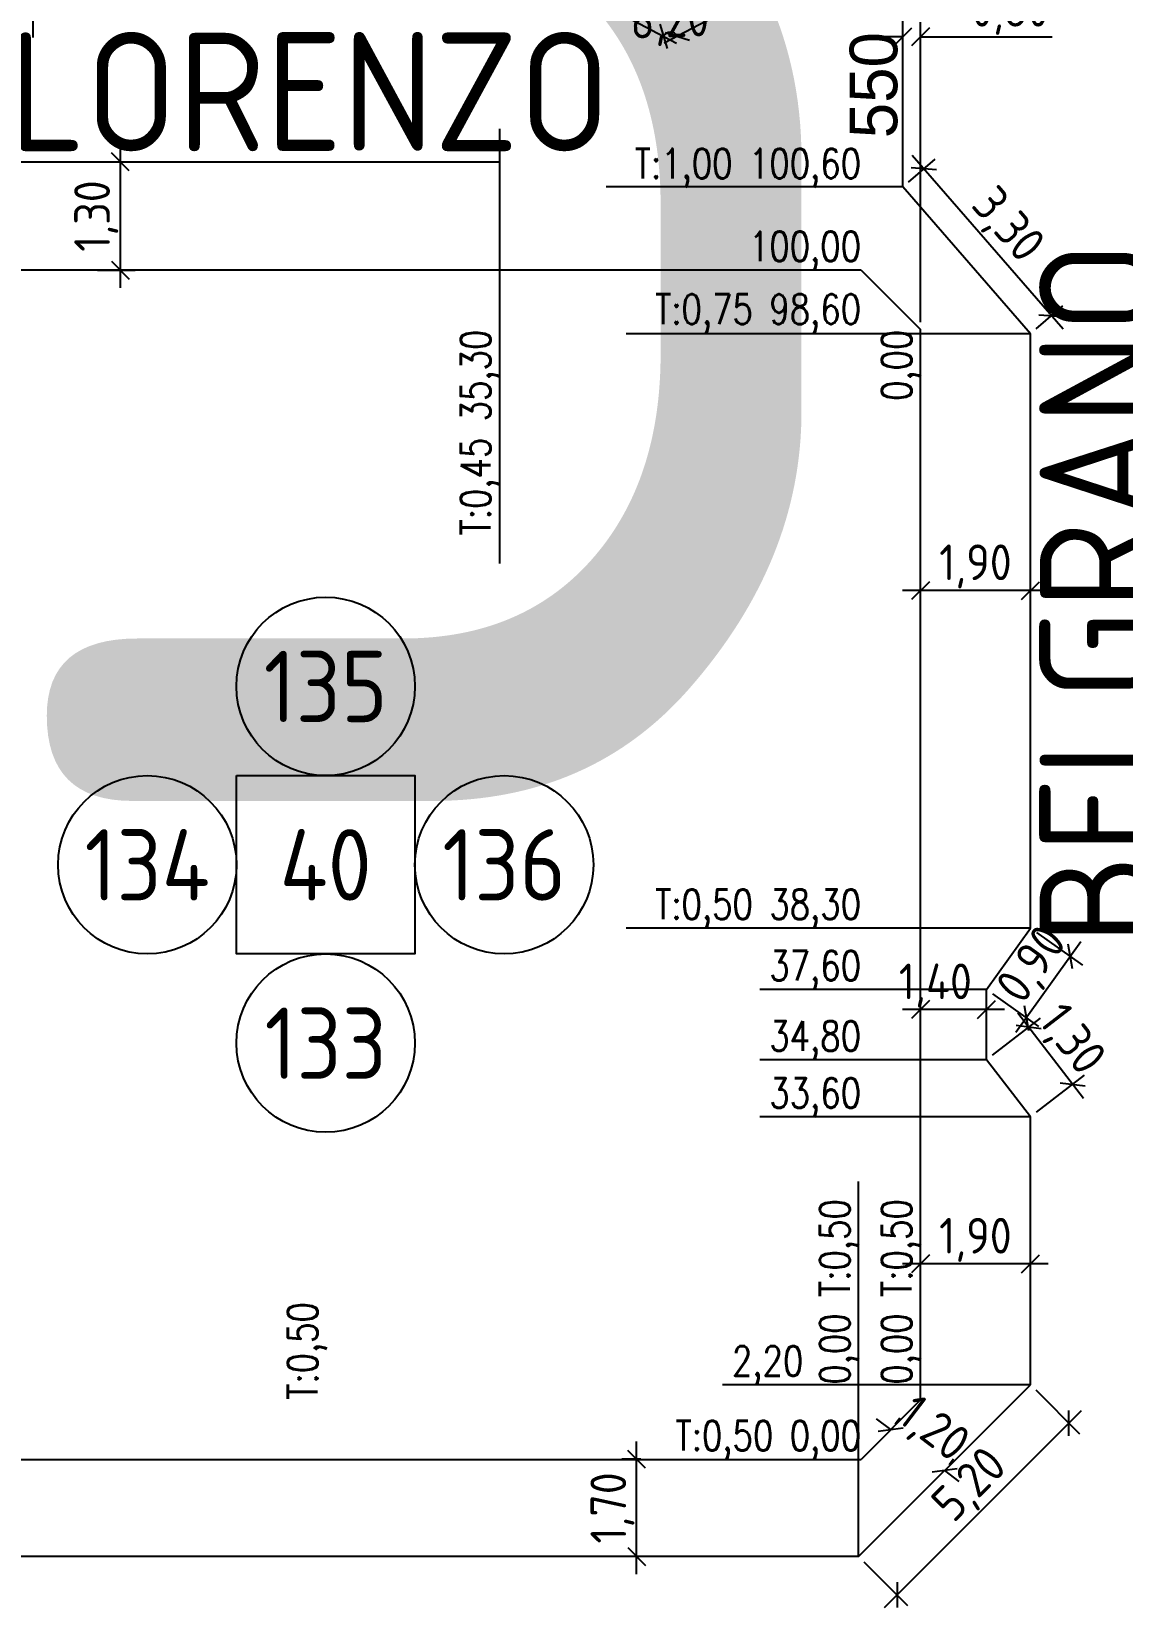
# Model space of a CAD drawing. Extents: x -48 to 13651, y -112 to 3468.
# Drawn here: x 1927.5 to 2019.2, y 1616.7 to 1749.2 of the extents above; entities that cross this region are included whole.
import ezdxf
from ezdxf.enums import TextEntityAlignment as Align

# ---------------------------------------------------------------- set-up
doc = ezdxf.new("R2010")
doc.units = 0
doc.header["$LTSCALE"] = 6
doc.header["$MEASUREMENT"] = 0
doc.linetypes.add('DOT2', pattern=[3.175, 0, -3.175])
doc.layers.get('0').update_dxf_attribs({"linetype": 'CONTINUOUS'})
doc.layers.get('DEFPOINTS').update_dxf_attribs({"linetype": 'CONTINUOUS'})
for name, color, linetype in [('50', 41, 'CONTINUOUS'), ('63', 171, 'CONTINUOUS'), ('CAS', 7, 'CONTINUOUS'), ('COTA', 2, 'CONTINUOUS'), ('MANZANAS', 7, 'CONTINUOUS'), ('NUMCASA', 12, 'CONTINUOUS'), ('NUMERO-CROQUIS', 13, 'CONTINUOUS'), ('NUMERO-MANZANA', 4, 'CONTINUOUS'), ('PROGRESIVA', 60, 'CONTINUOUS'), ('RADIO', 4, 'DOT2')]:
    doc.layers.add(name, color=color, linetype=linetype)
doc.layers.add('ATENCION', color=7, linetype='CONTINUOUS', plot=False)
doc.styles.add('ABADIMTCONDE', font='isocp.shx')
doc.styles.add('GEOSLAB703LTBT', font='isocp.shx', dxfattribs={"width": 0.9, "height": 8})
doc.styles.add('GOTHICE', font='GOTHICE.shx', dxfattribs={"height": 0.6})
doc.styles.add('ROMANS', font='romans.shx', dxfattribs={"width": 0.8, "height": 2.5})
doc.dimstyles.new('COTA02', dxfattribs={"dimtxt": 3, "dimasz": 1.5, "dimexe": 1.25, "dimexo": 0.625, "dimgap": 0.3, "dimtad": 1, "dimtoh": 1, "dimdsep": 46, "dimlunit": 6, "dimtxsty": 'ABADIMTCONDE', "dimblk1": 'OBLIQUE', "dimblk2": 'OBLIQUE', "dimsah": 1, "dimcen": 2.5, "dimdle": 1.5, "dimclrd": 60, "dimclre": 60, "dimclrt": 256, "dimadec": 0, "dimazin": 0, "dimtfac": 1, "dimtix": 1, "dimtofl": 0, "dimtmove": 0, "dimatfit": 0, "dimldrblk": 'OBLIQUE', "dimfxl": 1, "dimtolj": 1, "dimtzin": 0, "dimarcsym": 0})

# ---------------------------------------------------------------- blocks, each defined once
blk = doc.blocks.new('_OBLIQUE')
at = {"color": 0, "linetype": 'ByBlock'}
blk.add_line((-0.5, -0.5), (0.5, 0.5), dxfattribs=at)
blk = doc.blocks.new('*D477')
at = {"layer": 'COTA', "color": 60, "lineweight": -2, "transparency": 16777216}
for p, q in [((1977.04, 1750.71), (1981.73, 1748.23)), ((1985.38, 1750.71), (1980.69, 1748.23))]:
    blk.add_line(p, q, dxfattribs=at)
blk.add_arc((1981.21, 1748.5), 0.661, 27.8385, 152.1615, dxfattribs=at)
at = {"layer": 'DEFPOINTS', "color": 0, "transparency": 16777216}
for p in [(1976.49, 1751), (1985.93, 1751), (1980.98, 1749.12), (1981.21, 1748.5)]:
    blk.add_point(p, dxfattribs=at)
at = {"layer": 'COTA', "color": 60, "lineweight": -2, "transparency": 16777216, "xscale": 1.5, "yscale": 1.5, "zscale": 1.5}
for p, rotation in [((1980.62, 1748.81), 242.1614546530352), ((1981.79, 1748.81), 297.8385453469651)]:
    blk.add_blockref('_OBLIQUE', p, dxfattribs=dict(at, rotation=rotation))
at = {"layer": 'COTA', "transparency": 16777216, "insert": (1981.16, 1749.87), "char_height": 3, "attachment_point": 5, "rotation": 2.1237, "style": 'ABADIMTCONDE'}
blk.add_mtext('\\A1;8,20', dxfattribs=at)
blk = doc.blocks.new('*D570')
at = {"layer": 'COTA', "color": 60, "lineweight": -2, "transparency": 16777216}
for p, q in [((1999.73, 1631.65), (1998.54, 1632.55)), ((2000.11, 1632.14), (2000.49, 1632.64)), ((2004.63, 1628.7), (2005.01, 1629.2)), ((2004.25, 1628.2), (2005.45, 1627.29))]:
    blk.add_line(p, q, dxfattribs=at)
at = {"layer": 'DEFPOINTS', "color": 0, "transparency": 16777216}
for p in [(1999.73, 1631.65), (1999.73, 1631.65), (2004.25, 1628.2)]:
    blk.add_point(p, dxfattribs=at)
at = {"layer": 'COTA', "color": 60, "lineweight": -2, "transparency": 16777216, "xscale": 1.5, "yscale": 1.5, "zscale": 1.5}
for p, rotation in [((1999.73, 1631.65), 322.6974055541556), ((2004.25, 1628.2), 142.6974055541557)]:
    blk.add_blockref('_OBLIQUE', p, dxfattribs=dict(at, rotation=rotation))
at = {"layer": 'COTA', "transparency": 16777216, "insert": (2003.22, 1631.53), "char_height": 3, "attachment_point": 5, "rotation": 322.6974, "style": 'ABADIMTCONDE'}
blk.add_mtext('\\A1;1,20', dxfattribs=at)
blk = doc.blocks.new('*D571')
at = {"layer": 'COTA', "color": 60, "lineweight": -2, "transparency": 16777216}
for p, q in [((2011.92, 1634.98), (2015.59, 1631.3)), ((1999.2, 1616.69), (2015.77, 1633.25)), ((1997.47, 1620.54), (2001.15, 1616.86))]:
    blk.add_line(p, q, dxfattribs=at)
at = {"layer": 'DEFPOINTS', "color": 0, "transparency": 16777216}
for p in [(2011.47, 1635.42), (2014.71, 1632.19), (1997.03, 1620.98)]:
    blk.add_point(p, dxfattribs=at)
at = {"layer": 'COTA', "color": 60, "lineweight": -2, "transparency": 16777216, "xscale": 1.5, "yscale": 1.5, "zscale": 1.5}
for p, rotation in [((2014.71, 1632.19), 44.99175006476858), ((2000.26, 1617.75), 224.9917500647686)]:
    blk.add_blockref('_OBLIQUE', p, dxfattribs=dict(at, rotation=rotation))
at = {"layer": 'COTA', "transparency": 16777216, "insert": (2006.52, 1626.86), "char_height": 3, "attachment_point": 5, "rotation": 44.9918, "style": 'ABADIMTCONDE'}
blk.add_mtext('\\A1;5,20', dxfattribs=at)
blk = doc.blocks.new('*D574')
at = {"layer": 'COTA', "color": 60, "lineweight": -2, "transparency": 16777216}
for p, q in [((1978.37, 1619.48), (1978.37, 1630.65)), ((1978.72, 1629.15), (1977.12, 1629.15)), ((1978.72, 1620.98), (1977.12, 1620.98))]:
    blk.add_line(p, q, dxfattribs=at)
at = {"layer": 'DEFPOINTS', "color": 0, "transparency": 16777216}
for p in [(1978.37, 1629.15), (1979.34, 1629.15), (1979.34, 1620.98)]:
    blk.add_point(p, dxfattribs=at)
at = {"layer": 'COTA', "color": 60, "lineweight": -2, "transparency": 16777216, "xscale": 1.5, "yscale": 1.5, "zscale": 1.5}
for p, rotation in [((1978.37, 1629.15), 90), ((1978.37, 1620.98), 270)]:
    blk.add_blockref('_OBLIQUE', p, dxfattribs=dict(at, rotation=rotation))
at = {"layer": 'COTA', "transparency": 16777216, "insert": (1976.34, 1625.06), "char_height": 3, "attachment_point": 5, "rotation": 90, "style": 'ABADIMTCONDE'}
blk.add_mtext('\\A1;1,70', dxfattribs=at)
blk = doc.blocks.new('*D581')
at = {"layer": 'COTA', "color": 60, "lineweight": -2, "transparency": 16777216}
for p, q in [((1934.97, 1739.75), (1934.97, 1727.65)), ((1933.06, 1738.25), (1936.22, 1738.25)), ((1933.06, 1729.15), (1936.22, 1729.15))]:
    blk.add_line(p, q, dxfattribs=at)
at = {"layer": 'DEFPOINTS', "color": 0, "transparency": 16777216}
for p in [(1932.43, 1738.25), (1932.43, 1729.15), (1934.97, 1729.15)]:
    blk.add_point(p, dxfattribs=at)
at = {"layer": 'COTA', "color": 60, "lineweight": -2, "transparency": 16777216, "xscale": 1.5, "yscale": 1.5, "zscale": 1.5}
for p, rotation in [((1934.97, 1738.25), 90), ((1934.97, 1729.15), 270)]:
    blk.add_blockref('_OBLIQUE', p, dxfattribs=dict(at, rotation=rotation))
at = {"layer": 'COTA', "transparency": 16777216, "insert": (1932.95, 1733.7), "char_height": 3, "attachment_point": 5, "rotation": 90, "style": 'ABADIMTCONDE'}
blk.add_mtext('\\A1;1,30', dxfattribs=at)
blk = doc.blocks.new('*D582')
at = {"layer": 'COTA', "color": 60, "lineweight": -2, "transparency": 16777216}
for p, q in [((2002.23, 1644.43), (2002.23, 1646.83)), ((2011.47, 1644.43), (2011.47, 1646.83)), ((2012.97, 1645.58), (2000.73, 1645.58))]:
    blk.add_line(p, q, dxfattribs=at)
at = {"layer": 'DEFPOINTS', "color": 0, "transparency": 16777216}
for p in [(2002.23, 1645.58), (2002.23, 1643.8), (2011.47, 1643.8)]:
    blk.add_point(p, dxfattribs=at)
at = {"layer": 'COTA', "color": 60, "lineweight": -2, "transparency": 16777216, "xscale": 1.5, "yscale": 1.5, "zscale": 1.5, "rotation": 180}
blk.add_blockref('_OBLIQUE', (2002.23, 1645.58), dxfattribs=at)
at = {"layer": 'COTA', "color": 60, "lineweight": -2, "transparency": 16777216, "xscale": 1.5, "yscale": 1.5, "zscale": 1.5}
blk.add_blockref('_OBLIQUE', (2011.47, 1645.58), dxfattribs=at)
at = {"layer": 'COTA', "transparency": 16777216, "insert": (2006.85, 1647.6), "char_height": 3, "attachment_point": 5, "style": 'ABADIMTCONDE'}
blk.add_mtext('\\A1;1,90', dxfattribs=at)
blk = doc.blocks.new('*D583')
at = {"layer": 'COTA', "color": 60, "lineweight": -2, "transparency": 16777216}
for p, q in [((2002.23, 1666.32), (2002.23, 1668.22)), ((2007.78, 1666.32), (2007.78, 1668.22)), ((2009.28, 1666.97), (2000.73, 1666.97))]:
    blk.add_line(p, q, dxfattribs=at)
at = {"layer": 'DEFPOINTS', "color": 0, "transparency": 16777216}
for p in [(2002.23, 1666.97), (2002.23, 1665.7), (2007.78, 1665.7)]:
    blk.add_point(p, dxfattribs=at)
at = {"layer": 'COTA', "color": 60, "lineweight": -2, "transparency": 16777216, "xscale": 1.5, "yscale": 1.5, "zscale": 1.5, "rotation": 180}
blk.add_blockref('_OBLIQUE', (2002.23, 1666.97), dxfattribs=at)
at = {"layer": 'COTA', "color": 60, "lineweight": -2, "transparency": 16777216, "xscale": 1.5, "yscale": 1.5, "zscale": 1.5}
blk.add_blockref('_OBLIQUE', (2007.78, 1666.97), dxfattribs=at)
at = {"layer": 'COTA', "transparency": 16777216, "insert": (2003.48, 1668.99), "char_height": 3, "attachment_point": 5, "style": 'ABADIMTCONDE'}
blk.add_mtext('\\A1;1,40', dxfattribs=at)
blk = doc.blocks.new('*D584')
at = {"layer": 'COTA', "color": 60, "lineweight": -2, "transparency": 16777216}
for p, q in [((2002.23, 1702.83), (2002.23, 1703.45)), ((2011.47, 1702.83), (2011.47, 1703.45)), ((2012.97, 1702.2), (2000.73, 1702.2))]:
    blk.add_line(p, q, dxfattribs=at)
at = {"layer": 'DEFPOINTS', "color": 0, "transparency": 16777216}
for p in [(2002.23, 1702.2), (2002.23, 1702.2), (2011.47, 1702.2)]:
    blk.add_point(p, dxfattribs=at)
at = {"layer": 'COTA', "color": 60, "lineweight": -2, "transparency": 16777216, "xscale": 1.5, "yscale": 1.5, "zscale": 1.5, "rotation": 180}
blk.add_blockref('_OBLIQUE', (2002.23, 1702.2), dxfattribs=at)
at = {"layer": 'COTA', "color": 60, "lineweight": -2, "transparency": 16777216, "xscale": 1.5, "yscale": 1.5, "zscale": 1.5}
blk.add_blockref('_OBLIQUE', (2011.47, 1702.2), dxfattribs=at)
at = {"layer": 'COTA', "transparency": 16777216, "insert": (2006.85, 1704.23), "char_height": 3, "attachment_point": 5, "style": 'ABADIMTCONDE'}
blk.add_mtext('\\A1;1,90', dxfattribs=at)
blk = doc.blocks.new('*D585')
at = {"layer": 'COTA', "color": 60, "lineweight": -2, "transparency": 16777216}
for p, q in [((2014.22, 1724.19), (2001.53, 1738.8)), ((2001.22, 1736.55), (2003.46, 1738.49)), ((2011.95, 1724.2), (2014.18, 1726.14))]:
    blk.add_line(p, q, dxfattribs=at)
at = {"layer": 'DEFPOINTS', "color": 0, "transparency": 16777216}
for p in [(2002.51, 1737.67), (2000.75, 1736.14), (2011.47, 1723.79)]:
    blk.add_point(p, dxfattribs=at)
at = {"layer": 'COTA', "color": 60, "lineweight": -2, "transparency": 16777216, "xscale": 1.5, "yscale": 1.5, "zscale": 1.5}
for p, rotation in [((2002.51, 1737.67), 130.9619931614505), ((2013.24, 1725.32), 310.9619931614504)]:
    blk.add_blockref('_OBLIQUE', p, dxfattribs=dict(at, rotation=rotation))
at = {"layer": 'COTA', "transparency": 16777216, "insert": (2009.41, 1732.82), "char_height": 3, "attachment_point": 5, "rotation": 310.962, "style": 'ABADIMTCONDE'}
blk.add_mtext('\\A1;3,30', dxfattribs=at)
blk = doc.blocks.new('*D586')
at = {"layer": 'COTA', "color": 60, "lineweight": -2, "transparency": 16777216}
for p, q in [((2008.27, 1663.13), (2012.32, 1666.25)), ((2015.94, 1659.49), (2010.42, 1666.67)), ((2011.97, 1658.33), (2016.02, 1661.45))]:
    blk.add_line(p, q, dxfattribs=at)
at = {"layer": 'DEFPOINTS', "color": 0, "transparency": 16777216}
for p in [(2011.33, 1665.48), (2007.78, 1662.74), (2011.47, 1657.94)]:
    blk.add_point(p, dxfattribs=at)
at = {"layer": 'COTA', "color": 60, "lineweight": -2, "transparency": 16777216, "xscale": 1.5, "yscale": 1.5, "zscale": 1.5}
for p, rotation in [((2011.33, 1665.48), 127.6102123747851), ((2015.03, 1660.68), 307.6102123747851)]:
    blk.add_blockref('_OBLIQUE', p, dxfattribs=dict(at, rotation=rotation))
at = {"layer": 'COTA', "transparency": 16777216, "insert": (2014.78, 1664.32), "char_height": 3, "attachment_point": 5, "rotation": 307.6102, "style": 'ABADIMTCONDE'}
blk.add_mtext('\\A1;1,30', dxfattribs=at)
blk = doc.blocks.new('*D587')
at = {"layer": 'COTA', "color": 60, "lineweight": -2, "transparency": 16777216}
for p, q in [((2015.7, 1672.65), (2010.25, 1665.04)), ((2011.98, 1673.46), (2015.84, 1670.7)), ((2008.29, 1668.29), (2012.14, 1665.53))]:
    blk.add_line(p, q, dxfattribs=at)
at = {"layer": 'DEFPOINTS', "color": 0, "transparency": 16777216}
for p in [(2011.47, 1673.82), (2007.78, 1668.65), (2011.13, 1666.26)]:
    blk.add_point(p, dxfattribs=at)
at = {"layer": 'COTA', "color": 60, "lineweight": -2, "transparency": 16777216, "xscale": 1.5, "yscale": 1.5, "zscale": 1.5}
for p, rotation in [((2014.82, 1671.43), 54.42156002309567), ((2011.13, 1666.26), 234.4215600230957)]:
    blk.add_blockref('_OBLIQUE', p, dxfattribs=dict(at, rotation=rotation))
at = {"layer": 'COTA', "transparency": 16777216, "insert": (2011.77, 1670.63), "char_height": 3, "attachment_point": 5, "rotation": 54.4216, "style": 'ABADIMTCONDE'}
blk.add_mtext('\\A1;0,90', dxfattribs=at)
blk = doc.blocks.new('*D588')
at = {"layer": 'COTA', "color": 60, "lineweight": -2, "transparency": 16777216}
for p, q in [((2000.75, 1744.98), (2000.75, 1750.01)), ((2002.23, 1724.77), (2002.23, 1750.01)), ((2000.75, 1748.76), (1999.25, 1748.76)), ((2002.23, 1748.76), (2013.29, 1748.76))]:
    blk.add_line(p, q, dxfattribs=at)
at = {"layer": 'DEFPOINTS', "color": 0, "transparency": 16777216}
for p in [(2002.23, 1748.76), (2000.75, 1744.36), (2002.23, 1724.15)]:
    blk.add_point(p, dxfattribs=at)
at = {"layer": 'COTA', "color": 60, "lineweight": -2, "transparency": 16777216, "xscale": 1.5, "yscale": 1.5, "zscale": 1.5}
blk.add_blockref('_OBLIQUE', (2000.75, 1748.76), dxfattribs=at)
at = {"layer": 'COTA', "color": 60, "lineweight": -2, "transparency": 16777216, "xscale": 1.5, "yscale": 1.5, "zscale": 1.5, "rotation": 180}
blk.add_blockref('_OBLIQUE', (2002.23, 1748.76), dxfattribs=at)
at = {"layer": 'COTA', "transparency": 16777216, "insert": (2009.76, 1750.78), "char_height": 3, "attachment_point": 5, "style": 'ABADIMTCONDE'}
blk.add_mtext('\\A1;0,60', dxfattribs=at)

msp = doc.modelspace()

# ---------------------------------------------------------------- linework, layer by layer
at = {"layer": '50', "ltscale": 0.1}
msp.add_line((1907.716, 1738.248), (1966.834, 1738.248), dxfattribs=at)
at = {"layer": '63', "ltscale": 0.1}
for p, q in [((2000.751, 1736.141), (2000.751, 1759.033)), ((2011.475, 1723.788), (2000.751, 1736.141)), ((2011.475, 1673.822), (2011.475, 1723.788)), ((2007.777, 1668.653), (2011.475, 1673.822)), ((2007.777, 1662.745), (2007.777, 1668.653)), ((2011.475, 1657.945), (2007.777, 1662.745)), ((2011.475, 1635.422), (2011.475, 1657.945)), ((1997.031, 1620.982), (2011.475, 1635.422)), ((1997.031, 1620.982), (1907.265, 1620.982))]:
    msp.add_line(p, q, dxfattribs=at)
at = {"layer": 'CAS', "ltscale": 0.1}
for p, q in [((1927.634, 1748.711), (1927.634, 1753.285)), ((1966.834, 1741.017), (1966.834, 1735.479))]:
    msp.add_line(p, q, dxfattribs=at)
at = {"layer": 'MANZANAS'}
for p, q in [((1997.234, 1729.145), (1907.234, 1729.145)), ((1997.234, 1729.145), (2002.234, 1724.145)), ((2002.234, 1634.145), (2002.234, 1724.145)), ((2002.234, 1634.145), (1997.234, 1629.145)), ((1907.234, 1629.145), (1997.234, 1629.145))]:
    msp.add_line(p, q, dxfattribs=at)
at = {"layer": 'NUMERO-CROQUIS'}
for centre in [(1952.234, 1694.145), (1937.234, 1679.145), (1967.234, 1679.145), (1952.234, 1664.145)]:
    msp.add_circle(centre, 7.5, dxfattribs=at)
at = {"layer": 'NUMERO-MANZANA'}
msp.add_lwpolyline([(1944.734, 1686.645), (1959.734, 1686.645), (1959.734, 1671.645), (1944.734, 1671.645)], close=True, dxfattribs=at)
at = {"layer": 'PROGRESIVA'}
for p, q in [((1966.834, 1738.248), (1966.834, 1704.48)), ((2000.751, 1736.141), (1975.823, 1736.141)), ((2011.475, 1723.788), (1977.478, 1723.788)), ((2011.475, 1673.822), (1977.478, 1673.822)), ((2007.777, 1668.653), (1988.739, 1668.653)), ((2007.777, 1662.745), (1988.739, 1662.745)), ((2011.475, 1657.945), (1988.739, 1657.945)), ((1997.031, 1620.982), (1997.031, 1652.517)), ((2011.475, 1635.422), (1985.593, 1635.422))]:
    msp.add_line(p, q, dxfattribs=at)

# ---------------------------------------------------------------- texts
at = {"layer": 'ATENCION', "style": 'GEOSLAB703LTBT'}
msp.add_text('COMBATE DE SAN LORENZO', height=10, dxfattribs=at).set_placement((1819.141, 1744.145), align=Align.MIDDLE_LEFT)
msp.add_text('BELGRANO', height=10, rotation=90, dxfattribs=at).set_placement((2017.234, 1672.415), align=Align.MIDDLE_LEFT)
at = {"layer": 'NUMCASA', "color": 12, "linetype": 'Continuous', "style": 'GOTHICE'}
msp.add_text('550', height=4, rotation=90, dxfattribs=at).set_placement((2001.478, 1744.703), align=Align.BOTTOM_CENTER)
at = {"layer": 'NUMERO-CROQUIS', "style": 'GEOSLAB703LTBT'}
for s, p in [('135', (1952.234, 1694.145)), ('134', (1937.234, 1679.145)), ('136', (1967.234, 1679.145)), ('133', (1952.234, 1664.145))]:
    msp.add_text(s, height=6, dxfattribs=at).set_placement(p, align=Align.MIDDLE)
at = {"layer": 'NUMERO-MANZANA', "style": 'GEOSLAB703LTBT'}
msp.add_text('40', height=6, dxfattribs=at).set_placement((1952.234, 1679.145), align=Align.MIDDLE)
at = {"layer": 'PROGRESIVA', "style": 'ROMANS', "width": 0.8}
for s, p in [('T:1,00 100,60', (1997.234, 1736.111)), ('100,00', (1997.234, 1729.145)), ('T:0,75 98,60', (1997.234, 1723.864)), ('T:0,50 38,30', (1997.234, 1673.822)), ('37,60', (1997.234, 1668.653)), ('34,80', (1997.234, 1662.745)), ('33,60', (1997.234, 1657.945)), ('2,20', (1992.382, 1635.422)), ('T:0,50 0,00', (1997.234, 1629.145))]:
    msp.add_text(s, height=2.5, dxfattribs=at).set_placement(p, align=Align.BOTTOM_RIGHT)
for s, p in [('T:0,45 35,30', (1966.834, 1724.145)), ('0,00', (2002.234, 1724.145))]:
    msp.add_text(s, height=2.5, rotation=90, dxfattribs=at).set_placement(p, align=Align.BOTTOM_RIGHT)
for s, p in [('0,00 T:0,50', (1997.031, 1635.422)), ('0,00 T:0,50', (2002.234, 1635.422)), ('T:0,50', (1952.305, 1634.145))]:
    msp.add_text(s, height=2.5, rotation=90, dxfattribs=at).set_placement(p, align=Align.BOTTOM_LEFT)
at = {"layer": 'RADIO', "color": 4, "ltscale": 0.5, "style": 'GEOSLAB703LTBT', "width": 0.9}
msp.add_text('Radio Nº 3', height=146.295, dxfattribs=at).set_placement((1209.51, 1684.027))

# ---------------------------------------------------------------- dimensions: what is measured, and where the dimension line sits
at = {"layer": 'COTA'}
dim = msp.add_angular_dim_3p(base=(1980.975, 1749.122), center=(1981.209, 1748.504), p1=(1985.931, 1750.998), p2=(1976.487, 1750.998), text='8,20', dimstyle='COTA02', override={"dimadec": 4}, dxfattribs=at)
dim.commit()
dim.dimension.update_dxf_attribs({"geometry": '*D477', "text_midpoint": (1981.234, 1747.844), "dimtype": 165})
for base, p1, p2, text, picture, middle in [((2002.234, 1748.756), (2000.751, 1744.356), (2002.234, 1724.145), '0,60', '*D588', (2009.761, 1748.756)), ((2002.234, 1666.969), (2007.777, 1665.699), (2002.234, 1665.699), '1,40', '*D583', (2003.477, 1666.969))]:
    dim = msp.add_linear_dim(base=base, p1=p1, p2=p2, text=text, dimstyle='COTA02', dxfattribs=at)
    dim.commit()
    dim.dimension.update_dxf_attribs({"geometry": picture, "text_midpoint": middle, "dimtype": 160})
for base, p1, p2, text, picture, middle in [((1934.971, 1729.145), (1932.43, 1738.248), (1932.43, 1729.145), '1,30', '*D581', (1932.946, 1733.697)), ((1978.365, 1629.145), (1979.342, 1620.982), (1979.342, 1629.145), '1,70', '*D574', (1976.34, 1625.064))]:
    dim = msp.add_linear_dim(base=base, p1=p1, p2=p2, angle=90, text=text, dimstyle='COTA02', dxfattribs=at)
    dim.commit()
    dim.dimension.update_dxf_attribs({"geometry": picture, "text_midpoint": middle})
for p1, p2, distance, text, picture, middle in [((2011.475, 1723.788), (2000.751, 1736.141), -2.336, '3,30', '*D585', (2009.406, 1732.823)), ((2004.253, 1628.202), (1999.734, 1631.645), 0, '1,20', '*D570', (2003.221, 1631.535))]:
    dim = msp.add_aligned_dim(p1=p1, p2=p2, distance=distance, text=text, dimstyle='COTA02', dxfattribs=at)
    dim.commit()
    dim.dimension.update_dxf_attribs({"geometry": picture, "text_midpoint": middle})
for base, p1, p2, picture, middle in [((2002.234, 1702.204), (2011.475, 1702.204), (2002.234, 1702.204), '*D584', (2006.854, 1704.229)), ((2002.234, 1645.578), (2011.475, 1643.8), (2002.234, 1643.8), '*D582', (2006.854, 1647.603))]:
    dim = msp.add_linear_dim(base=base, p1=p1, p2=p2, text='1,90', dimstyle='COTA02', dxfattribs=at)
    dim.commit()
    dim.dimension.update_dxf_attribs({"geometry": picture, "text_midpoint": middle})
for base, p1, p2, angle, text, picture, middle in [((2011.127, 1666.256), (2011.475, 1673.822), (2007.777, 1668.653), 234.42156, '0,90', '*D587', (2013.412, 1669.451)), ((2011.331, 1665.483), (2011.475, 1657.945), (2007.777, 1662.745), 127.61021, '1,30', '*D586', (2013.18, 1663.083)), ((2014.708, 1632.188), (1997.031, 1620.982), (2011.475, 1635.422), 44.99175, '5,20', '*D571', (2007.948, 1625.43))]:
    dim = msp.add_linear_dim(base=base, p1=p1, p2=p2, angle=angle, text=text, dimstyle='COTA02', dxfattribs=at)
    dim.commit()
    dim.dimension.update_dxf_attribs({"geometry": picture, "text_midpoint": middle, "dimtype": 161})

doc.saveas('drawing.dxf')
